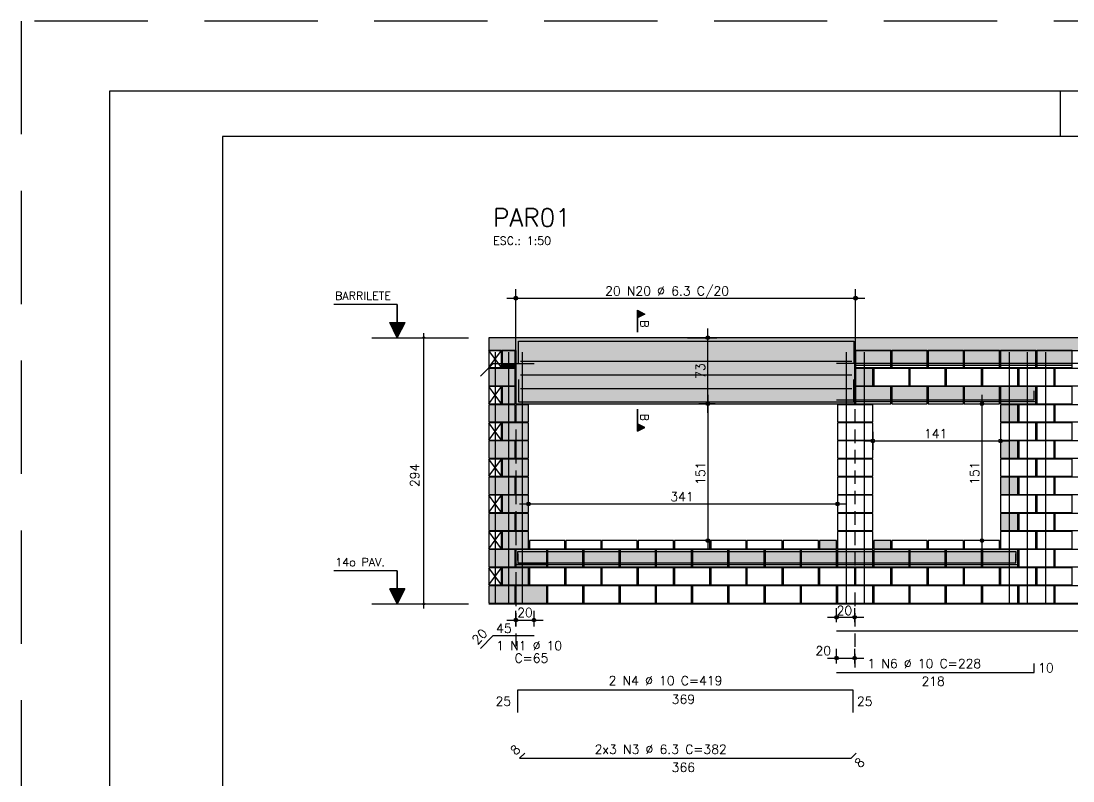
# Model space of a CAD drawing. Extents: x -1 to 122, y -1 to 61.
# Drawn here: x -1.06 to 22.16, y 44.27 to 61.05 of the extents above; entities that cross this region are included whole.
import ezdxf

# ---------------------------------------------------------------- set-up
doc = ezdxf.new("R2010")
doc.units = 0
doc.header["$MEASUREMENT"] = 0
doc.linetypes.add('ESTILO_TQS_0001', pattern=[0.45, 0.3, -0.15])
doc.linetypes.add('HIDDEN', pattern=[0.375, 0.25, -0.125])
doc.layers.get('0').update_dxf_attribs({"linetype": 'CONTINUOUS'})
doc.layers.get('Defpoints').update_dxf_attribs({"linetype": 'CONTINUOUS'})
for name, color, linetype in [('33', 7, 'CONTINUOUS'), ('ARQ_FOLHA', 7, 'CONTINUOUS'), ('PENA_01', 1, 'CONTINUOUS'), ('PENA_02', 2, 'CONTINUOUS'), ('PENA_03', 3, 'CONTINUOUS'), ('PENA_04', 4, 'CONTINUOUS'), ('PENA_05', 5, 'CONTINUOUS'), ('PENA_06', 6, 'CONTINUOUS'), ('PENA_09', 254, 'CONTINUOUS'), ('PENA_11', 252, 'CONTINUOUS'), ('PENA_21', 100, 'CONTINUOUS'), ('PENA_23', 50, 'CONTINUOUS'), ('PENA_27', 21, 'CONTINUOUS'), ('PENA_28', 135, 'CONTINUOUS')]:
    doc.layers.add(name, color=color, linetype=linetype)
doc.styles.get("Standard").update_dxf_attribs({"font": 'ROMANS.SHX'})

# ---------------------------------------------------------------- blocks, each defined once
blk = doc.blocks.new('FOLHA A1+1 - 1102 X 594')
at = {"layer": 'ARQ_FOLHA', "color": 1}
blk.add_line((-979, 584), (-979, 594), dxfattribs=at)
for points in [[(-1189, 0), (0, 0), (0, 594), (-1189, 594)], [(-1164, 10), (-10, 10), (-10, 584), (-1164, 584)]]:
    blk.add_lwpolyline(points, close=True, dxfattribs=at)
at = {"layer": 'Defpoints', "color": 8, "linetype": 'HIDDEN', "ltscale": 100}
blk.add_lwpolyline([(-1208.5, 609.5), (-1208.5, -15.5), (19.5, -15.5), (19.5, 609.5)], close=True, dxfattribs=at)

msp = doc.modelspace()

# ---------------------------------------------------------------- linework, layer by layer
at = {"layer": '33', "linetype": 'Continuous'}
msp.add_lwpolyline([(9.562, 53.449), (9.562, 53.399), (9.842, 53.399), (9.842, 53.449), (9.562, 53.449)], dxfattribs=at)
for points in [[(9.562, 53.449), (9.562, 53.399), (9.842, 53.399)], [(9.562, 53.449), (9.842, 53.399), (9.842, 53.449)], [(9.562, 53.449), (9.842, 53.449), (9.562, 53.449)]]:
    msp.add_solid(points, dxfattribs=at)
at = {"layer": 'PENA_01', "linetype": 'Continuous'}
for p, q in [((9.862, 53.579), (9.862, 55.132)), ((17.362, 53.579), (17.362, 55.132)), ((9.662, 54.932), (17.562, 54.932)), ((14.097, 52.399), (14.097, 54.259)), ((6.684, 54.059), (8.815, 54.059)), ((13.652, 54.059), (14.297, 54.059)), ((17.362, 53.449), (18.142, 53.449)), ((18.162, 53.449), (18.942, 53.449)), ((18.962, 53.449), (19.742, 53.449)), ((19.762, 53.449), (20.542, 53.449)), ((20.562, 53.449), (21.342, 53.449)), ((21.362, 53.449), (22.142, 53.449)), ((14.097, 52.799), (14.097, 49.379)), ((20.152, 52.799), (20.152, 49.379)), ((13.623, 52.599), (14.297, 52.599)), ((14.258, 52.599), (13.897, 52.599)), ((17.362, 52.649), (18.142, 52.649)), ((18.162, 52.649), (18.942, 52.649)), ((18.962, 52.649), (19.742, 52.649)), ((19.762, 52.649), (20.542, 52.649)), ((20.562, 52.649), (21.342, 52.649)), ((17.742, 51.979), (17.742, 51.579)), ((20.562, 51.979), (20.562, 51.579)), ((17.542, 51.779), (20.762, 51.779)), ((9.942, 50.389), (17.162, 50.389)), ((14.352, 49.579), (13.897, 49.579)), ((20.152, 49.579), (19.952, 49.579)), ((9.862, 49.049), (10.542, 49.049)), ((10.562, 49.049), (11.342, 49.049)), ((11.362, 49.049), (12.142, 49.049)), ((12.162, 49.049), (12.942, 49.049)), ((12.962, 49.049), (13.742, 49.049)), ((13.762, 49.049), (14.542, 49.049)), ((14.562, 49.049), (15.342, 49.049)), ((15.362, 49.049), (16.142, 49.049)), ((16.162, 49.049), (16.942, 49.049)), ((16.962, 49.049), (17.742, 49.049)), ((17.762, 49.049), (18.542, 49.049)), ((18.562, 49.049), (19.342, 49.049)), ((19.362, 49.049), (20.142, 49.049)), ((20.162, 49.049), (20.942, 49.049)), ((6.684, 48.179), (8.815, 48.179)), ((16.942, 47.78), (16.942, 48.084)), ((17.342, 47.78), (17.342, 48.084)), ((9.862, 47.681), (9.862, 48.024)), ((10.262, 47.681), (10.262, 48.024)), ((16.742, 47.884), (17.542, 47.884)), ((9.662, 47.824), (10.462, 47.824)), ((16.942, 46.863), (16.942, 47.185)), ((17.342, 46.863), (17.342, 47.185)), ((16.742, 46.985), (17.542, 46.985))]:
    msp.add_line(p, q, dxfattribs=at)
at = {"layer": 'PENA_01', "linetype": 'ESTILO_TQS_0001'}
for p, q in [((9.842, 53.449), (9.562, 53.449)), ((9.862, 53.379), (9.862, 47.244)), ((17.342, 53.379), (17.342, 46.663))]:
    msp.add_line(p, q, dxfattribs=at)
at = {"layer": 'PENA_02', "linetype": 'Continuous'}
for p, q in [((9.542, 53.779), (9.262, 53.779)), ((9.262, 53.779), (9.262, 53.399)), ((9.542, 53.399), (9.542, 53.779)), ((9.262, 53.399), (9.542, 53.399)), ((9.542, 52.979), (9.262, 52.979)), ((9.262, 52.979), (9.262, 52.599)), ((9.542, 52.599), (9.542, 52.979)), ((9.262, 52.599), (9.542, 52.599)), ((9.542, 52.179), (9.262, 52.179)), ((9.262, 52.179), (9.262, 51.799)), ((9.542, 51.799), (9.542, 52.179)), ((9.262, 51.799), (9.542, 51.799)), ((9.542, 51.379), (9.262, 51.379)), ((9.262, 51.379), (9.262, 50.999)), ((9.542, 50.999), (9.542, 51.379)), ((9.262, 50.999), (9.542, 50.999)), ((9.542, 50.579), (9.262, 50.579)), ((9.262, 50.579), (9.262, 50.199)), ((9.542, 50.199), (9.542, 50.579)), ((9.262, 50.199), (9.542, 50.199)), ((9.542, 49.779), (9.262, 49.779)), ((9.262, 49.779), (9.262, 49.399)), ((9.542, 49.399), (9.542, 49.779)), ((9.262, 49.399), (9.542, 49.399)), ((9.542, 48.979), (9.262, 48.979)), ((9.262, 48.979), (9.262, 48.599)), ((9.542, 48.599), (9.542, 48.979)), ((9.262, 48.599), (9.542, 48.599)), ((9.262, 48.179), (49.742, 48.179))]:
    msp.add_line(p, q, dxfattribs=at)
for points in [[(9.262, 54.059), (9.262, 53.779), (9.862, 53.779), (9.862, 52.599), (17.342, 52.599), (17.342, 53.779), (49.742, 53.779), (49.742, 54.059), (9.262, 54.059)], [(9.842, 53.399), (9.562, 53.399), (9.562, 53.779), (9.842, 53.779), (9.842, 53.399)], [(17.362, 53.399), (18.142, 53.399), (18.142, 53.779), (17.362, 53.779), (17.362, 53.399)], [(18.162, 53.399), (18.942, 53.399), (18.942, 53.779), (18.162, 53.779), (18.162, 53.399)], [(18.962, 53.399), (19.742, 53.399), (19.742, 53.779), (18.962, 53.779), (18.962, 53.399)], [(19.762, 53.399), (20.542, 53.399), (20.542, 53.779), (19.762, 53.779), (19.762, 53.399)], [(20.562, 53.399), (21.342, 53.399), (21.342, 53.779), (20.562, 53.779), (20.562, 53.399)], [(21.362, 53.399), (22.142, 53.399), (22.142, 53.779), (21.362, 53.779), (21.362, 53.399)], [(9.262, 52.999), (9.842, 52.999), (9.842, 53.379), (9.262, 53.379), (9.262, 52.999)], [(17.362, 52.999), (17.742, 52.999), (17.742, 53.379), (17.362, 53.379), (17.362, 52.999)], [(17.762, 52.999), (18.542, 52.999), (18.542, 53.379), (17.762, 53.379), (17.762, 52.999)], [(18.562, 52.999), (19.342, 52.999), (19.342, 53.379), (18.562, 53.379), (18.562, 52.999)], [(19.362, 52.999), (20.142, 52.999), (20.142, 53.379), (19.362, 53.379), (19.362, 52.999)], [(20.162, 52.999), (20.942, 52.999), (20.942, 53.379), (20.162, 53.379), (20.162, 52.999)], [(20.962, 52.999), (21.742, 52.999), (21.742, 53.379), (20.962, 53.379), (20.962, 52.999)], [(21.762, 52.999), (22.542, 52.999), (22.542, 53.379), (21.762, 53.379), (21.762, 52.999)], [(9.562, 52.599), (9.842, 52.599), (9.842, 52.979), (9.562, 52.979), (9.562, 52.599)], [(17.362, 52.599), (18.142, 52.599), (18.142, 52.979), (17.362, 52.979), (17.362, 52.599)], [(18.162, 52.599), (18.942, 52.599), (18.942, 52.979), (18.162, 52.979), (18.162, 52.599)], [(18.962, 52.599), (19.742, 52.599), (19.742, 52.979), (18.962, 52.979), (18.962, 52.599)], [(19.762, 52.599), (20.542, 52.599), (20.542, 52.979), (19.762, 52.979), (19.762, 52.599)], [(20.562, 52.599), (21.342, 52.599), (21.342, 52.979), (20.562, 52.979), (20.562, 52.599)], [(21.362, 52.599), (22.142, 52.599), (22.142, 52.979), (21.362, 52.979), (21.362, 52.599)], [(9.262, 52.199), (9.842, 52.199), (9.842, 52.579), (9.262, 52.579), (9.262, 52.199)], [(9.862, 52.199), (10.142, 52.199), (10.142, 52.579), (9.862, 52.579), (9.862, 52.199)], [(16.962, 52.199), (17.742, 52.199), (17.742, 52.579), (16.962, 52.579), (16.962, 52.199)], [(20.562, 52.199), (20.942, 52.199), (20.942, 52.579), (20.562, 52.579), (20.562, 52.199)], [(20.962, 52.199), (21.742, 52.199), (21.742, 52.579), (20.962, 52.579), (20.962, 52.199)], [(21.762, 52.199), (22.542, 52.199), (22.542, 52.579), (21.762, 52.579), (21.762, 52.199)], [(9.562, 51.799), (10.142, 51.799), (10.142, 52.179), (9.562, 52.179), (9.562, 51.799)], [(16.962, 51.799), (17.742, 51.799), (17.742, 52.179), (16.962, 52.179), (16.962, 51.799)], [(20.562, 51.799), (21.342, 51.799), (21.342, 52.179), (20.562, 52.179), (20.562, 51.799)], [(21.362, 51.799), (22.142, 51.799), (22.142, 52.179), (21.362, 52.179), (21.362, 51.799)], [(9.262, 51.399), (9.842, 51.399), (9.842, 51.779), (9.262, 51.779), (9.262, 51.399)], [(9.862, 51.399), (10.142, 51.399), (10.142, 51.779), (9.862, 51.779), (9.862, 51.399)], [(16.962, 51.399), (17.742, 51.399), (17.742, 51.779), (16.962, 51.779), (16.962, 51.399)], [(20.562, 51.399), (20.942, 51.399), (20.942, 51.779), (20.562, 51.779), (20.562, 51.399)], [(20.962, 51.399), (21.742, 51.399), (21.742, 51.779), (20.962, 51.779), (20.962, 51.399)], [(21.762, 51.399), (22.542, 51.399), (22.542, 51.779), (21.762, 51.779), (21.762, 51.399)], [(9.562, 50.999), (10.142, 50.999), (10.142, 51.379), (9.562, 51.379), (9.562, 50.999)], [(16.962, 50.999), (17.742, 50.999), (17.742, 51.379), (16.962, 51.379), (16.962, 50.999)], [(20.562, 50.999), (21.342, 50.999), (21.342, 51.379), (20.562, 51.379), (20.562, 50.999)], [(21.362, 50.999), (22.142, 50.999), (22.142, 51.379), (21.362, 51.379), (21.362, 50.999)], [(9.262, 50.599), (9.842, 50.599), (9.842, 50.979), (9.262, 50.979), (9.262, 50.599)], [(9.862, 50.599), (10.142, 50.599), (10.142, 50.979), (9.862, 50.979), (9.862, 50.599)], [(16.962, 50.599), (17.742, 50.599), (17.742, 50.979), (16.962, 50.979), (16.962, 50.599)], [(20.562, 50.599), (20.942, 50.599), (20.942, 50.979), (20.562, 50.979), (20.562, 50.599)], [(20.962, 50.599), (21.742, 50.599), (21.742, 50.979), (20.962, 50.979), (20.962, 50.599)], [(21.762, 50.599), (22.542, 50.599), (22.542, 50.979), (21.762, 50.979), (21.762, 50.599)], [(9.562, 50.199), (10.142, 50.199), (10.142, 50.579), (9.562, 50.579), (9.562, 50.199)], [(16.962, 50.199), (17.742, 50.199), (17.742, 50.579), (16.962, 50.579), (16.962, 50.199)], [(20.562, 50.199), (21.342, 50.199), (21.342, 50.579), (20.562, 50.579), (20.562, 50.199)], [(21.362, 50.199), (22.142, 50.199), (22.142, 50.579), (21.362, 50.579), (21.362, 50.199)], [(9.262, 49.799), (9.842, 49.799), (9.842, 50.179), (9.262, 50.179), (9.262, 49.799)], [(9.862, 49.799), (10.142, 49.799), (10.142, 50.179), (9.862, 50.179), (9.862, 49.799)], [(16.962, 49.799), (17.742, 49.799), (17.742, 50.179), (16.962, 50.179), (16.962, 49.799)], [(20.562, 49.799), (20.942, 49.799), (20.942, 50.179), (20.562, 50.179), (20.562, 49.799)], [(20.962, 49.799), (21.742, 49.799), (21.742, 50.179), (20.962, 50.179), (20.962, 49.799)], [(21.762, 49.799), (22.542, 49.799), (22.542, 50.179), (21.762, 50.179), (21.762, 49.799)], [(9.562, 49.399), (10.142, 49.399), (10.142, 49.779), (9.562, 49.779), (9.562, 49.399)], [(16.962, 49.399), (17.742, 49.399), (17.742, 49.779), (16.962, 49.779), (16.962, 49.399)], [(20.562, 49.399), (21.342, 49.399), (21.342, 49.779), (20.562, 49.779), (20.562, 49.399)], [(21.362, 49.399), (22.142, 49.399), (22.142, 49.779), (21.362, 49.779), (21.362, 49.399)], [(10.162, 49.399), (10.942, 49.399), (10.942, 49.579), (10.162, 49.579), (10.162, 49.399)], [(10.962, 49.399), (11.742, 49.399), (11.742, 49.579), (10.962, 49.579), (10.962, 49.399)], [(11.762, 49.399), (12.542, 49.399), (12.542, 49.579), (11.762, 49.579), (11.762, 49.399)], [(12.562, 49.399), (13.342, 49.399), (13.342, 49.579), (12.562, 49.579), (12.562, 49.399)], [(13.362, 49.399), (14.142, 49.399), (14.142, 49.579), (13.362, 49.579), (13.362, 49.399)], [(14.162, 49.399), (14.942, 49.399), (14.942, 49.579), (14.162, 49.579), (14.162, 49.399)], [(14.962, 49.399), (15.742, 49.399), (15.742, 49.579), (14.962, 49.579), (14.962, 49.399)], [(15.762, 49.399), (16.542, 49.399), (16.542, 49.579), (15.762, 49.579), (15.762, 49.399)], [(16.562, 49.399), (16.942, 49.399), (16.942, 49.579), (16.562, 49.579), (16.562, 49.399)], [(17.762, 49.399), (18.142, 49.399), (18.142, 49.579), (17.762, 49.579), (17.762, 49.399)], [(18.162, 49.399), (18.942, 49.399), (18.942, 49.579), (18.162, 49.579), (18.162, 49.399)], [(18.962, 49.399), (19.742, 49.399), (19.742, 49.579), (18.962, 49.579), (18.962, 49.399)], [(19.762, 49.399), (20.542, 49.399), (20.542, 49.579), (19.762, 49.579), (19.762, 49.399)], [(9.262, 48.999), (9.842, 48.999), (9.842, 49.379), (9.262, 49.379), (9.262, 48.999)], [(9.862, 48.999), (10.542, 48.999), (10.542, 49.379), (9.862, 49.379), (9.862, 48.999)], [(10.562, 48.999), (11.342, 48.999), (11.342, 49.379), (10.562, 49.379), (10.562, 48.999)], [(11.362, 48.999), (12.142, 48.999), (12.142, 49.379), (11.362, 49.379), (11.362, 48.999)], [(12.162, 48.999), (12.942, 48.999), (12.942, 49.379), (12.162, 49.379), (12.162, 48.999)], [(12.962, 48.999), (13.742, 48.999), (13.742, 49.379), (12.962, 49.379), (12.962, 48.999)], [(13.762, 48.999), (14.542, 48.999), (14.542, 49.379), (13.762, 49.379), (13.762, 48.999)], [(14.562, 48.999), (15.342, 48.999), (15.342, 49.379), (14.562, 49.379), (14.562, 48.999)], [(15.362, 48.999), (16.142, 48.999), (16.142, 49.379), (15.362, 49.379), (15.362, 48.999)], [(16.162, 48.999), (16.942, 48.999), (16.942, 49.379), (16.162, 49.379), (16.162, 48.999)], [(16.962, 48.999), (17.742, 48.999), (17.742, 49.379), (16.962, 49.379), (16.962, 48.999)], [(17.762, 48.999), (18.542, 48.999), (18.542, 49.379), (17.762, 49.379), (17.762, 48.999)], [(18.562, 48.999), (19.342, 48.999), (19.342, 49.379), (18.562, 49.379), (18.562, 48.999)], [(19.362, 48.999), (20.142, 48.999), (20.142, 49.379), (19.362, 49.379), (19.362, 48.999)], [(20.162, 48.999), (20.942, 48.999), (20.942, 49.379), (20.162, 49.379), (20.162, 48.999)], [(20.962, 48.999), (21.742, 48.999), (21.742, 49.379), (20.962, 49.379), (20.962, 48.999)], [(21.762, 48.999), (22.542, 48.999), (22.542, 49.379), (21.762, 49.379), (21.762, 48.999)], [(9.562, 48.599), (10.142, 48.599), (10.142, 48.979), (9.562, 48.979), (9.562, 48.599)], [(10.162, 48.599), (10.942, 48.599), (10.942, 48.979), (10.162, 48.979), (10.162, 48.599)], [(10.962, 48.599), (11.742, 48.599), (11.742, 48.979), (10.962, 48.979), (10.962, 48.599)], [(11.762, 48.599), (12.542, 48.599), (12.542, 48.979), (11.762, 48.979), (11.762, 48.599)], [(12.562, 48.599), (13.342, 48.599), (13.342, 48.979), (12.562, 48.979), (12.562, 48.599)], [(13.362, 48.599), (14.142, 48.599), (14.142, 48.979), (13.362, 48.979), (13.362, 48.599)], [(14.162, 48.599), (14.942, 48.599), (14.942, 48.979), (14.162, 48.979), (14.162, 48.599)], [(14.962, 48.599), (15.742, 48.599), (15.742, 48.979), (14.962, 48.979), (14.962, 48.599)], [(15.762, 48.599), (16.542, 48.599), (16.542, 48.979), (15.762, 48.979), (15.762, 48.599)], [(16.562, 48.599), (17.342, 48.599), (17.342, 48.979), (16.562, 48.979), (16.562, 48.599)], [(17.362, 48.599), (18.142, 48.599), (18.142, 48.979), (17.362, 48.979), (17.362, 48.599)], [(18.162, 48.599), (18.942, 48.599), (18.942, 48.979), (18.162, 48.979), (18.162, 48.599)], [(18.962, 48.599), (19.742, 48.599), (19.742, 48.979), (18.962, 48.979), (18.962, 48.599)], [(19.762, 48.599), (20.542, 48.599), (20.542, 48.979), (19.762, 48.979), (19.762, 48.599)], [(20.562, 48.599), (21.342, 48.599), (21.342, 48.979), (20.562, 48.979), (20.562, 48.599)], [(21.362, 48.599), (22.142, 48.599), (22.142, 48.979), (21.362, 48.979), (21.362, 48.599)], [(9.262, 48.199), (9.842, 48.199), (9.842, 48.579), (9.262, 48.579), (9.262, 48.199)], [(9.862, 48.199), (10.542, 48.199), (10.542, 48.579), (9.862, 48.579), (9.862, 48.199)], [(10.562, 48.199), (11.342, 48.199), (11.342, 48.579), (10.562, 48.579), (10.562, 48.199)], [(11.362, 48.199), (12.142, 48.199), (12.142, 48.579), (11.362, 48.579), (11.362, 48.199)], [(12.162, 48.199), (12.942, 48.199), (12.942, 48.579), (12.162, 48.579), (12.162, 48.199)], [(12.962, 48.199), (13.742, 48.199), (13.742, 48.579), (12.962, 48.579), (12.962, 48.199)], [(13.762, 48.199), (14.542, 48.199), (14.542, 48.579), (13.762, 48.579), (13.762, 48.199)], [(14.562, 48.199), (15.342, 48.199), (15.342, 48.579), (14.562, 48.579), (14.562, 48.199)], [(15.362, 48.199), (16.142, 48.199), (16.142, 48.579), (15.362, 48.579), (15.362, 48.199)], [(16.162, 48.199), (16.942, 48.199), (16.942, 48.579), (16.162, 48.579), (16.162, 48.199)], [(16.962, 48.199), (17.742, 48.199), (17.742, 48.579), (16.962, 48.579), (16.962, 48.199)], [(17.762, 48.199), (18.542, 48.199), (18.542, 48.579), (17.762, 48.579), (17.762, 48.199)], [(18.562, 48.199), (19.342, 48.199), (19.342, 48.579), (18.562, 48.579), (18.562, 48.199)], [(19.362, 48.199), (20.142, 48.199), (20.142, 48.579), (19.362, 48.579), (19.362, 48.199)], [(20.162, 48.199), (20.942, 48.199), (20.942, 48.579), (20.162, 48.579), (20.162, 48.199)], [(20.962, 48.199), (21.742, 48.199), (21.742, 48.579), (20.962, 48.579), (20.962, 48.199)], [(21.762, 48.199), (22.542, 48.199), (22.542, 48.579), (21.762, 48.579), (21.762, 48.199)]]:
    msp.add_lwpolyline(points, dxfattribs=at)
for centre, radius in [((9.862, 54.932), 0.0416), ((9.862, 54.932), 0.0208), ((17.362, 54.932), 0.0416), ((17.362, 54.932), 0.0208), ((7.83, 54.059), 0.02), ((7.83, 54.059), 0.01), ((14.097, 54.059), 0.04), ((14.097, 54.059), 0.02), ((14.097, 52.599), 0.04), ((14.097, 52.599), 0.04), ((14.097, 52.599), 0.02), ((14.097, 52.599), 0.02), ((20.152, 52.599), 0.04), ((20.152, 52.599), 0.02), ((17.742, 51.779), 0.04), ((17.742, 51.779), 0.02), ((20.562, 51.779), 0.04), ((20.562, 51.779), 0.02), ((10.142, 50.389), 0.04), ((10.142, 50.389), 0.02), ((16.962, 50.389), 0.04), ((16.962, 50.389), 0.02), ((14.097, 49.579), 0.04), ((14.097, 49.579), 0.02), ((20.152, 49.579), 0.04), ((20.152, 49.579), 0.02), ((7.83, 48.179), 0.02), ((7.83, 48.179), 0.01), ((9.862, 47.824), 0.04), ((9.862, 47.824), 0.02), ((10.262, 47.824), 0.04), ((10.262, 47.824), 0.02), ((16.942, 47.884), 0.04), ((16.942, 47.884), 0.02), ((17.342, 47.884), 0.04), ((17.342, 47.884), 0.02), ((16.942, 46.985), 0.04), ((16.942, 46.985), 0.02), ((17.342, 46.985), 0.04), ((17.342, 46.985), 0.02)]:
    msp.add_circle(centre, radius, dxfattribs=at)
at = {"layer": 'PENA_03', "linetype": 'Continuous'}
for p, q in [((7.243, 54.791), (5.843, 54.791)), ((7.243, 54.391), (7.243, 54.791)), ((7.245, 54.391), (7.245, 54.793)), ((12.545, 54.179), (12.545, 54.665)), ((12.545, 54.665), (12.711, 54.582)), ((12.546, 54.664), (12.546, 54.501)), ((12.546, 54.664), (12.71, 54.582)), ((12.71, 54.582), (12.546, 54.501)), ((12.711, 54.582), (12.546, 54.5)), ((12.558, 54.659), (12.558, 54.506)), ((12.571, 54.653), (12.571, 54.512)), ((12.584, 54.646), (12.584, 54.519)), ((12.596, 54.64), (12.596, 54.525)), ((12.609, 54.633), (12.609, 54.531)), ((12.622, 54.627), (12.622, 54.538)), ((12.635, 54.621), (12.635, 54.544)), ((12.647, 54.614), (12.647, 54.55)), ((12.66, 54.608), (12.66, 54.557)), ((12.673, 54.602), (12.673, 54.563)), ((12.686, 54.595), (12.686, 54.57)), ((12.699, 54.589), (12.699, 54.576)), ((7.244, 54.059), (7.078, 54.391)), ((7.078, 54.391), (7.243, 54.391)), ((7.244, 54.062), (7.08, 54.39)), ((7.407, 54.39), (7.08, 54.39)), ((7.397, 54.366), (7.091, 54.366)), ((7.41, 54.391), (7.244, 54.059)), ((7.407, 54.39), (7.244, 54.062)), ((7.245, 54.391), (7.41, 54.391)), ((12.546, 54.5), (12.546, 54.179)), ((7.384, 54.34), (7.103, 54.34)), ((7.371, 54.315), (7.116, 54.315)), ((7.359, 54.289), (7.129, 54.289)), ((7.346, 54.264), (7.142, 54.264)), ((7.333, 54.238), (7.154, 54.238)), ((7.32, 54.213), (7.167, 54.213)), ((7.308, 54.187), (7.18, 54.187)), ((7.295, 54.161), (7.193, 54.161)), ((7.282, 54.136), (7.206, 54.136)), ((7.83, 48.079), (7.83, 54.159)), ((7.269, 54.11), (7.218, 54.11)), ((7.257, 54.085), (7.231, 54.085)), ((13.452, 54.059), (13.452, 54.059)), ((9.262, 53.399), (9.542, 53.779)), ((9.542, 53.399), (9.262, 53.779)), ((9.862, 53.379), (9.862, 53.379)), ((17.362, 53.379), (17.362, 53.379)), ((9.262, 52.599), (9.542, 52.979)), ((9.542, 52.599), (9.262, 52.979)), ((13.423, 52.599), (13.423, 52.599)), ((14.458, 52.599), (14.458, 52.599)), ((20.152, 52.599), (20.152, 52.599)), ((12.545, 52.478), (12.545, 51.991)), ((12.546, 52.157), (12.546, 52.478)), ((9.262, 51.799), (9.542, 52.179)), ((9.542, 51.799), (9.262, 52.179)), ((12.545, 51.991), (12.711, 52.074)), ((12.711, 52.074), (12.546, 52.157)), ((12.546, 51.993), (12.546, 52.156)), ((12.71, 52.074), (12.546, 52.156)), ((12.546, 51.993), (12.71, 52.074)), ((12.558, 51.998), (12.558, 52.151)), ((12.571, 52.004), (12.571, 52.145)), ((12.584, 52.011), (12.584, 52.138)), ((12.596, 52.017), (12.596, 52.132)), ((12.609, 52.023), (12.609, 52.125)), ((12.622, 52.03), (12.622, 52.119)), ((12.635, 52.036), (12.635, 52.113)), ((12.647, 52.042), (12.647, 52.106)), ((12.66, 52.049), (12.66, 52.1)), ((12.673, 52.055), (12.673, 52.094)), ((12.686, 52.062), (12.686, 52.087)), ((12.699, 52.068), (12.699, 52.081)), ((17.742, 52.179), (17.742, 52.179)), ((20.562, 52.179), (20.562, 52.179)), ((9.262, 50.999), (9.542, 51.379)), ((9.542, 50.999), (9.262, 51.379)), ((9.262, 50.199), (9.542, 50.579)), ((9.542, 50.199), (9.262, 50.579)), ((10.142, 50.389), (10.142, 50.389)), ((16.962, 50.389), (16.962, 50.389)), ((9.262, 49.399), (9.542, 49.779)), ((9.542, 49.399), (9.262, 49.779)), ((14.552, 49.579), (14.552, 49.579)), ((20.352, 49.579), (20.352, 49.579)), ((7.243, 48.911), (5.843, 48.911)), ((7.243, 48.511), (7.243, 48.911)), ((7.245, 48.511), (7.245, 48.913)), ((9.262, 48.599), (9.542, 48.979)), ((9.542, 48.599), (9.262, 48.979)), ((7.244, 48.179), (7.078, 48.511)), ((7.078, 48.511), (7.243, 48.511)), ((7.244, 48.182), (7.08, 48.51)), ((7.407, 48.51), (7.08, 48.51)), ((7.397, 48.486), (7.091, 48.486)), ((7.384, 48.46), (7.103, 48.46)), ((7.371, 48.435), (7.116, 48.435)), ((7.359, 48.409), (7.129, 48.409)), ((7.346, 48.384), (7.142, 48.384)), ((7.333, 48.358), (7.154, 48.358)), ((7.32, 48.333), (7.167, 48.333)), ((7.308, 48.307), (7.18, 48.307)), ((7.41, 48.511), (7.244, 48.179)), ((7.407, 48.51), (7.244, 48.182)), ((7.245, 48.511), (7.41, 48.511)), ((7.295, 48.281), (7.193, 48.281)), ((7.282, 48.256), (7.206, 48.256)), ((7.269, 48.23), (7.218, 48.23)), ((7.257, 48.205), (7.231, 48.205)), ((9.862, 47.481), (9.862, 47.481)), ((10.262, 47.481), (10.262, 47.481)), ((16.942, 47.58), (16.942, 47.58)), ((17.342, 47.58), (17.342, 47.58)), ((16.942, 46.663), (16.942, 46.663)), ((17.342, 46.663), (17.342, 46.663))]:
    msp.add_line(p, q, dxfattribs=at)
at = {"layer": 'PENA_04', "linetype": 'Continuous'}
for p, q in [((9.922, 53.479), (9.922, 53.979)), ((9.922, 53.979), (17.322, 53.979)), ((17.322, 53.979), (17.322, 53.479)), ((9.962, 53.539), (17.282, 53.539)), ((9.962, 53.239), (17.282, 53.239)), ((9.922, 53.139), (9.922, 52.639)), ((17.322, 52.639), (17.322, 53.139)), ((9.962, 52.939), (17.282, 52.939)), ((9.922, 52.639), (17.322, 52.639))]:
    msp.add_line(p, q, dxfattribs=at)
at = {"layer": 'PENA_05', "linetype": 'Continuous'}
for p, q in [((9.08, 53.207), (9.362, 53.489)), ((9.362, 53.489), (10.262, 53.489)), ((33.739, 53.489), (16.942, 53.489)), ((21.302, 52.689), (21.302, 52.889)), ((16.942, 52.689), (21.302, 52.689)), ((9.902, 49.139), (9.902, 49.339)), ((9.902, 49.339), (20.902, 49.339)), ((9.902, 49.289), (9.902, 49.089)), ((20.902, 49.339), (20.902, 49.139)), ((20.902, 49.089), (20.902, 49.289)), ((9.902, 49.089), (20.902, 49.089)), ((9.08, 47.198), (9.362, 47.481)), ((9.362, 47.481), (10.262, 47.481)), ((33.739, 47.58), (16.942, 47.58)), ((21.302, 46.663), (21.302, 46.863)), ((16.942, 46.663), (21.302, 46.663)), ((9.902, 45.785), (9.902, 46.285)), ((9.902, 46.285), (17.302, 46.285)), ((17.302, 46.285), (17.302, 45.785)), ((10.056, 44.883), (9.942, 44.77)), ((17.262, 44.77), (17.376, 44.883)), ((9.942, 44.77), (17.262, 44.77))]:
    msp.add_line(p, q, dxfattribs=at)
for points in [[(9.402, 53.739), (9.402, 48.179)], [(9.702, 53.739), (9.702, 48.179)], [(10.002, 53.739), (10.002, 48.179)], [(17.152, 53.739), (17.152, 48.179)], [(17.552, 53.739), (17.552, 48.179)], [(20.752, 53.739), (20.752, 48.179)], [(21.152, 53.739), (21.152, 48.179)], [(21.552, 53.739), (21.552, 48.179)]]:
    msp.add_lwpolyline(points, dxfattribs=at)
at = {"layer": 'PENA_09', "linetype": 'Continuous'}
for points in [[(9.842, 53.449), (9.842, 53.779), (9.562, 53.779), (9.562, 53.449), (9.842, 53.449)], [(9.562, 53.779), (9.842, 53.779), (9.842, 53.449), (9.562, 53.449), (9.562, 53.779)], [(17.362, 53.449), (18.142, 53.449), (18.142, 53.779), (17.362, 53.779), (17.362, 53.449)], [(18.162, 53.449), (18.942, 53.449), (18.942, 53.779), (18.162, 53.779), (18.162, 53.449)], [(18.962, 53.449), (19.742, 53.449), (19.742, 53.779), (18.962, 53.779), (18.962, 53.449)], [(19.762, 53.449), (20.542, 53.449), (20.542, 53.779), (19.762, 53.779), (19.762, 53.449)], [(20.562, 53.449), (21.342, 53.449), (21.342, 53.779), (20.562, 53.779), (20.562, 53.449)], [(21.362, 53.449), (22.142, 53.449), (22.142, 53.779), (21.362, 53.779), (21.362, 53.449)], [(17.362, 52.649), (18.142, 52.649), (18.142, 52.979), (17.362, 52.979), (17.362, 52.649)], [(18.162, 52.649), (18.942, 52.649), (18.942, 52.979), (18.162, 52.979), (18.162, 52.649)], [(18.962, 52.649), (19.742, 52.649), (19.742, 52.979), (18.962, 52.979), (18.962, 52.649)], [(19.762, 52.649), (20.542, 52.649), (20.542, 52.979), (19.762, 52.979), (19.762, 52.649)], [(20.562, 52.649), (21.342, 52.649), (21.342, 52.979), (20.562, 52.979), (20.562, 52.649)], [(9.862, 49.049), (10.542, 49.049), (10.542, 49.379), (9.862, 49.379), (9.862, 49.049)], [(10.562, 49.049), (11.342, 49.049), (11.342, 49.379), (10.562, 49.379), (10.562, 49.049)], [(11.362, 49.049), (12.142, 49.049), (12.142, 49.379), (11.362, 49.379), (11.362, 49.049)], [(12.162, 49.049), (12.942, 49.049), (12.942, 49.379), (12.162, 49.379), (12.162, 49.049)], [(12.962, 49.049), (13.742, 49.049), (13.742, 49.379), (12.962, 49.379), (12.962, 49.049)], [(13.762, 49.049), (14.542, 49.049), (14.542, 49.379), (13.762, 49.379), (13.762, 49.049)], [(14.562, 49.049), (15.342, 49.049), (15.342, 49.379), (14.562, 49.379), (14.562, 49.049)], [(15.362, 49.049), (16.142, 49.049), (16.142, 49.379), (15.362, 49.379), (15.362, 49.049)], [(16.162, 49.049), (16.942, 49.049), (16.942, 49.379), (16.162, 49.379), (16.162, 49.049)], [(16.962, 49.049), (17.742, 49.049), (17.742, 49.379), (16.962, 49.379), (16.962, 49.049)], [(17.762, 49.049), (18.542, 49.049), (18.542, 49.379), (17.762, 49.379), (17.762, 49.049)], [(18.562, 49.049), (19.342, 49.049), (19.342, 49.379), (18.562, 49.379), (18.562, 49.049)], [(19.362, 49.049), (20.142, 49.049), (20.142, 49.379), (19.362, 49.379), (19.362, 49.049)], [(20.162, 49.049), (20.942, 49.049), (20.942, 49.379), (20.162, 49.379), (20.162, 49.049)]]:
    msp.add_lwpolyline(points, dxfattribs=at)
for points in [[(9.842, 53.449), (9.842, 53.779), (9.562, 53.779)], [(9.842, 53.449), (9.562, 53.779), (9.562, 53.449)], [(9.562, 53.779), (9.842, 53.779), (9.842, 53.449)], [(9.562, 53.779), (9.842, 53.449), (9.562, 53.449)], [(9.562, 53.779), (9.562, 53.449), (9.562, 53.779)], [(17.362, 53.449), (18.142, 53.449), (18.142, 53.779)], [(17.362, 53.449), (18.142, 53.779), (17.362, 53.779)], [(17.362, 53.449), (17.362, 53.779), (17.362, 53.449)], [(18.162, 53.449), (18.942, 53.449), (18.942, 53.779)], [(18.162, 53.449), (18.942, 53.779), (18.162, 53.779)], [(18.162, 53.449), (18.162, 53.779), (18.162, 53.449)], [(18.962, 53.449), (19.742, 53.449), (19.742, 53.779)], [(18.962, 53.449), (19.742, 53.779), (18.962, 53.779)], [(18.962, 53.449), (18.962, 53.779), (18.962, 53.449)], [(19.762, 53.449), (20.542, 53.449), (20.542, 53.779)], [(19.762, 53.449), (20.542, 53.779), (19.762, 53.779)], [(19.762, 53.449), (19.762, 53.779), (19.762, 53.449)], [(20.562, 53.449), (21.342, 53.449), (21.342, 53.779)], [(20.562, 53.449), (21.342, 53.779), (20.562, 53.779)], [(20.562, 53.449), (20.562, 53.779), (20.562, 53.449)], [(21.362, 53.449), (22.142, 53.449), (22.142, 53.779)], [(21.362, 53.449), (22.142, 53.779), (21.362, 53.779)], [(21.362, 53.449), (21.362, 53.779), (21.362, 53.449)], [(9.842, 53.449), (9.562, 53.449), (9.842, 53.449)], [(17.362, 52.649), (18.142, 52.649), (18.142, 52.979)], [(17.362, 52.649), (18.142, 52.979), (17.362, 52.979)], [(17.362, 52.649), (17.362, 52.979), (17.362, 52.649)], [(18.162, 52.649), (18.942, 52.649), (18.942, 52.979)], [(18.162, 52.649), (18.942, 52.979), (18.162, 52.979)], [(18.162, 52.649), (18.162, 52.979), (18.162, 52.649)], [(18.962, 52.649), (19.742, 52.649), (19.742, 52.979)], [(18.962, 52.649), (19.742, 52.979), (18.962, 52.979)], [(18.962, 52.649), (18.962, 52.979), (18.962, 52.649)], [(19.762, 52.649), (20.542, 52.649), (20.542, 52.979)], [(19.762, 52.649), (20.542, 52.979), (19.762, 52.979)], [(19.762, 52.649), (19.762, 52.979), (19.762, 52.649)], [(20.562, 52.649), (21.342, 52.649), (21.342, 52.979)], [(20.562, 52.649), (21.342, 52.979), (20.562, 52.979)], [(20.562, 52.649), (20.562, 52.979), (20.562, 52.649)], [(9.862, 49.049), (10.542, 49.049), (10.542, 49.379)], [(9.862, 49.049), (10.542, 49.379), (9.862, 49.379)], [(9.862, 49.049), (9.862, 49.379), (9.862, 49.049)], [(10.562, 49.049), (11.342, 49.049), (11.342, 49.379)], [(10.562, 49.049), (11.342, 49.379), (10.562, 49.379)], [(10.562, 49.049), (10.562, 49.379), (10.562, 49.049)], [(11.362, 49.049), (12.142, 49.049), (12.142, 49.379)], [(11.362, 49.049), (12.142, 49.379), (11.362, 49.379)], [(11.362, 49.049), (11.362, 49.379), (11.362, 49.049)], [(12.162, 49.049), (12.942, 49.049), (12.942, 49.379)], [(12.162, 49.049), (12.942, 49.379), (12.162, 49.379)], [(12.162, 49.049), (12.162, 49.379), (12.162, 49.049)], [(12.962, 49.049), (13.742, 49.049), (13.742, 49.379)], [(12.962, 49.049), (13.742, 49.379), (12.962, 49.379)], [(12.962, 49.049), (12.962, 49.379), (12.962, 49.049)], [(13.762, 49.049), (14.542, 49.049), (14.542, 49.379)], [(13.762, 49.049), (14.542, 49.379), (13.762, 49.379)], [(13.762, 49.049), (13.762, 49.379), (13.762, 49.049)], [(14.562, 49.049), (15.342, 49.049), (15.342, 49.379)], [(14.562, 49.049), (15.342, 49.379), (14.562, 49.379)], [(14.562, 49.049), (14.562, 49.379), (14.562, 49.049)], [(15.362, 49.049), (16.142, 49.049), (16.142, 49.379)], [(15.362, 49.049), (16.142, 49.379), (15.362, 49.379)], [(15.362, 49.049), (15.362, 49.379), (15.362, 49.049)], [(16.162, 49.049), (16.942, 49.049), (16.942, 49.379)], [(16.162, 49.049), (16.942, 49.379), (16.162, 49.379)], [(16.162, 49.049), (16.162, 49.379), (16.162, 49.049)], [(16.962, 49.049), (17.742, 49.049), (17.742, 49.379)], [(16.962, 49.049), (17.742, 49.379), (16.962, 49.379)], [(16.962, 49.049), (16.962, 49.379), (16.962, 49.049)], [(17.762, 49.049), (18.542, 49.049), (18.542, 49.379)], [(17.762, 49.049), (18.542, 49.379), (17.762, 49.379)], [(17.762, 49.049), (17.762, 49.379), (17.762, 49.049)], [(18.562, 49.049), (19.342, 49.049), (19.342, 49.379)], [(18.562, 49.049), (19.342, 49.379), (18.562, 49.379)], [(18.562, 49.049), (18.562, 49.379), (18.562, 49.049)], [(19.362, 49.049), (20.142, 49.049), (20.142, 49.379)], [(19.362, 49.049), (20.142, 49.379), (19.362, 49.379)], [(19.362, 49.049), (19.362, 49.379), (19.362, 49.049)], [(20.162, 49.049), (20.942, 49.049), (20.942, 49.379)], [(20.162, 49.049), (20.942, 49.379), (20.162, 49.379)], [(20.162, 49.049), (20.162, 49.379), (20.162, 49.049)]]:
    msp.add_solid(points, dxfattribs=at)
at = {"layer": 'PENA_11', "linetype": 'Continuous'}
for points in [[(49.742, 54.059), (9.262, 54.059), (9.262, 53.779)], [(49.742, 54.059), (9.262, 53.779), (9.862, 53.779)], [(49.742, 54.059), (9.862, 53.779), (17.342, 53.779)], [(49.742, 54.059), (17.342, 53.779), (49.742, 53.779)], [(9.862, 53.779), (9.862, 52.599), (17.342, 52.599)], [(9.862, 53.779), (17.342, 52.599), (17.342, 53.779)]]:
    msp.add_solid(points, dxfattribs=at)
at = {"layer": 'PENA_21', "linetype": 'Continuous'}
for points in [[(9.862, 48.999), (10.542, 48.999), (10.542, 49.049), (9.862, 49.049), (9.862, 48.999)], [(9.862, 48.199), (10.542, 48.199), (10.542, 48.579), (9.862, 48.579), (9.862, 48.199)]]:
    msp.add_lwpolyline(points, dxfattribs=at)
for points in [[(9.862, 48.999), (10.542, 48.999), (10.542, 49.049)], [(9.862, 48.999), (10.542, 49.049), (9.862, 49.049)], [(9.862, 48.999), (9.862, 49.049), (9.862, 48.999)], [(9.862, 48.199), (10.542, 48.199), (10.542, 48.579)], [(9.862, 48.199), (10.542, 48.579), (9.862, 48.579)], [(9.862, 48.199), (9.862, 48.579), (9.862, 48.199)]]:
    msp.add_solid(points, dxfattribs=at)
at = {"layer": 'PENA_23', "linetype": 'Continuous'}
for points in [[(17.362, 52.999), (17.742, 52.999), (17.742, 53.379), (17.362, 53.379), (17.362, 52.999)], [(20.562, 52.199), (20.942, 52.199), (20.942, 52.579), (20.562, 52.579), (20.562, 52.199)], [(20.562, 51.399), (20.942, 51.399), (20.942, 51.779), (20.562, 51.779), (20.562, 51.399)], [(20.562, 50.599), (20.942, 50.599), (20.942, 50.979), (20.562, 50.979), (20.562, 50.599)], [(20.562, 49.799), (20.942, 49.799), (20.942, 50.179), (20.562, 50.179), (20.562, 49.799)], [(16.562, 49.399), (16.942, 49.399), (16.942, 49.579), (16.562, 49.579), (16.562, 49.399)], [(16.562, 49.399), (16.942, 49.399), (16.942, 49.579), (16.562, 49.579), (16.562, 49.399)], [(17.762, 49.399), (18.142, 49.399), (18.142, 49.579), (17.762, 49.579), (17.762, 49.399)], [(17.762, 49.399), (18.142, 49.399), (18.142, 49.579), (17.762, 49.579), (17.762, 49.399)]]:
    msp.add_lwpolyline(points, dxfattribs=at)
for points in [[(17.362, 52.999), (17.742, 52.999), (17.742, 53.379)], [(17.362, 52.999), (17.742, 53.379), (17.362, 53.379)], [(17.362, 52.999), (17.362, 53.379), (17.362, 52.999)], [(20.562, 52.199), (20.942, 52.199), (20.942, 52.579)], [(20.562, 52.199), (20.942, 52.579), (20.562, 52.579)], [(20.562, 52.199), (20.562, 52.579), (20.562, 52.199)], [(20.562, 51.399), (20.942, 51.399), (20.942, 51.779)], [(20.562, 51.399), (20.942, 51.779), (20.562, 51.779)], [(20.562, 51.399), (20.562, 51.779), (20.562, 51.399)], [(20.562, 50.599), (20.942, 50.599), (20.942, 50.979)], [(20.562, 50.599), (20.942, 50.979), (20.562, 50.979)], [(20.562, 50.599), (20.562, 50.979), (20.562, 50.599)], [(20.562, 49.799), (20.942, 49.799), (20.942, 50.179)], [(20.562, 49.799), (20.942, 50.179), (20.562, 50.179)], [(20.562, 49.799), (20.562, 50.179), (20.562, 49.799)], [(16.562, 49.399), (16.942, 49.399), (16.942, 49.579)], [(16.562, 49.399), (16.942, 49.579), (16.562, 49.579)], [(16.562, 49.399), (16.562, 49.579), (16.562, 49.399)], [(16.562, 49.399), (16.942, 49.399), (16.942, 49.579)], [(16.562, 49.399), (16.942, 49.579), (16.562, 49.579)], [(16.562, 49.399), (16.562, 49.579), (16.562, 49.399)], [(17.762, 49.399), (18.142, 49.399), (18.142, 49.579)], [(17.762, 49.399), (18.142, 49.579), (17.762, 49.579)], [(17.762, 49.399), (17.762, 49.579), (17.762, 49.399)], [(17.762, 49.399), (18.142, 49.399), (18.142, 49.579)], [(17.762, 49.399), (18.142, 49.579), (17.762, 49.579)], [(17.762, 49.399), (17.762, 49.579), (17.762, 49.399)]]:
    msp.add_solid(points, dxfattribs=at)
at = {"layer": 'PENA_27', "linetype": 'Continuous'}
for points in [[(9.262, 52.999), (9.842, 52.999), (9.842, 53.379), (9.262, 53.379), (9.262, 52.999)], [(9.262, 52.199), (9.842, 52.199), (9.842, 52.579), (9.262, 52.579), (9.262, 52.199)], [(9.562, 51.799), (10.142, 51.799), (10.142, 52.179), (9.562, 52.179), (9.562, 51.799)], [(9.262, 51.399), (9.842, 51.399), (9.842, 51.779), (9.262, 51.779), (9.262, 51.399)], [(9.562, 50.999), (10.142, 50.999), (10.142, 51.379), (9.562, 51.379), (9.562, 50.999)], [(9.262, 50.599), (9.842, 50.599), (9.842, 50.979), (9.262, 50.979), (9.262, 50.599)], [(9.562, 50.199), (10.142, 50.199), (10.142, 50.579), (9.562, 50.579), (9.562, 50.199)], [(9.262, 49.799), (9.842, 49.799), (9.842, 50.179), (9.262, 50.179), (9.262, 49.799)], [(9.562, 49.399), (10.142, 49.399), (10.142, 49.779), (9.562, 49.779), (9.562, 49.399)], [(9.262, 48.999), (9.842, 48.999), (9.842, 49.379), (9.262, 49.379), (9.262, 48.999)], [(9.562, 48.599), (10.142, 48.599), (10.142, 48.979), (9.562, 48.979), (9.562, 48.599)], [(9.262, 48.199), (9.842, 48.199), (9.842, 48.579), (9.262, 48.579), (9.262, 48.199)]]:
    msp.add_lwpolyline(points, dxfattribs=at)
for points in [[(9.262, 52.999), (9.842, 52.999), (9.842, 53.379)], [(9.262, 52.999), (9.842, 53.379), (9.262, 53.379)], [(9.262, 52.999), (9.262, 53.379), (9.262, 52.999)], [(9.262, 52.199), (9.842, 52.199), (9.842, 52.579)], [(9.262, 52.199), (9.842, 52.579), (9.262, 52.579)], [(9.262, 52.199), (9.262, 52.579), (9.262, 52.199)], [(9.562, 51.799), (10.142, 51.799), (10.142, 52.179)], [(9.562, 51.799), (10.142, 52.179), (9.562, 52.179)], [(9.562, 51.799), (9.562, 52.179), (9.562, 51.799)], [(9.262, 51.399), (9.842, 51.399), (9.842, 51.779)], [(9.262, 51.399), (9.842, 51.779), (9.262, 51.779)], [(9.262, 51.399), (9.262, 51.779), (9.262, 51.399)], [(9.562, 50.999), (10.142, 50.999), (10.142, 51.379)], [(9.562, 50.999), (10.142, 51.379), (9.562, 51.379)], [(9.562, 50.999), (9.562, 51.379), (9.562, 50.999)], [(9.262, 50.599), (9.842, 50.599), (9.842, 50.979)], [(9.262, 50.599), (9.842, 50.979), (9.262, 50.979)], [(9.262, 50.599), (9.262, 50.979), (9.262, 50.599)], [(9.562, 50.199), (10.142, 50.199), (10.142, 50.579)], [(9.562, 50.199), (10.142, 50.579), (9.562, 50.579)], [(9.562, 50.199), (9.562, 50.579), (9.562, 50.199)], [(9.262, 49.799), (9.842, 49.799), (9.842, 50.179)], [(9.262, 49.799), (9.842, 50.179), (9.262, 50.179)], [(9.262, 49.799), (9.262, 50.179), (9.262, 49.799)], [(9.562, 49.399), (10.142, 49.399), (10.142, 49.779)], [(9.562, 49.399), (10.142, 49.779), (9.562, 49.779)], [(9.562, 49.399), (9.562, 49.779), (9.562, 49.399)], [(9.262, 48.999), (9.842, 48.999), (9.842, 49.379)], [(9.262, 48.999), (9.842, 49.379), (9.262, 49.379)], [(9.262, 48.999), (9.262, 49.379), (9.262, 48.999)], [(9.562, 48.599), (10.142, 48.599), (10.142, 48.979)], [(9.562, 48.599), (10.142, 48.979), (9.562, 48.979)], [(9.562, 48.599), (9.562, 48.979), (9.562, 48.599)], [(9.262, 48.199), (9.842, 48.199), (9.842, 48.579)], [(9.262, 48.199), (9.842, 48.579), (9.262, 48.579)], [(9.262, 48.199), (9.262, 48.579), (9.262, 48.199)]]:
    msp.add_solid(points, dxfattribs=at)
at = {"layer": 'PENA_28', "linetype": 'Continuous'}
for points in [[(9.562, 53.399), (9.842, 53.399), (9.842, 53.449), (9.562, 53.449), (9.562, 53.399)], [(9.562, 52.599), (9.842, 52.599), (9.842, 52.979), (9.562, 52.979), (9.562, 52.599)], [(9.862, 52.199), (10.142, 52.199), (10.142, 52.579), (9.862, 52.579), (9.862, 52.199)], [(9.862, 51.399), (10.142, 51.399), (10.142, 51.779), (9.862, 51.779), (9.862, 51.399)], [(9.862, 50.599), (10.142, 50.599), (10.142, 50.979), (9.862, 50.979), (9.862, 50.599)], [(9.862, 49.799), (10.142, 49.799), (10.142, 50.179), (9.862, 50.179), (9.862, 49.799)]]:
    msp.add_lwpolyline(points, dxfattribs=at)
for points in [[(9.562, 53.399), (9.842, 53.399), (9.842, 53.449)], [(9.562, 53.399), (9.842, 53.449), (9.562, 53.449)], [(9.562, 53.399), (9.562, 53.449), (9.562, 53.399)], [(9.562, 52.599), (9.842, 52.599), (9.842, 52.979)], [(9.562, 52.599), (9.842, 52.979), (9.562, 52.979)], [(9.562, 52.599), (9.562, 52.979), (9.562, 52.599)], [(9.862, 52.199), (10.142, 52.199), (10.142, 52.579)], [(9.862, 52.199), (10.142, 52.579), (9.862, 52.579)], [(9.862, 52.199), (9.862, 52.579), (9.862, 52.199)], [(9.862, 51.399), (10.142, 51.399), (10.142, 51.779)], [(9.862, 51.399), (10.142, 51.779), (9.862, 51.779)], [(9.862, 51.399), (9.862, 51.779), (9.862, 51.399)], [(9.862, 50.599), (10.142, 50.599), (10.142, 50.979)], [(9.862, 50.599), (10.142, 50.979), (9.862, 50.979)], [(9.862, 50.599), (9.862, 50.979), (9.862, 50.599)], [(9.862, 49.799), (10.142, 49.799), (10.142, 50.179)], [(9.862, 49.799), (10.142, 50.179), (9.862, 50.179)], [(9.862, 49.799), (9.862, 50.179), (9.862, 49.799)]]:
    msp.add_solid(points, dxfattribs=at)

# ---------------------------------------------------------------- block references
at = {"xscale": 0.09999999999999938, "yscale": 0.09999999999999938, "zscale": 0.09999999999999938}
msp.add_blockref('FOLHA A1+1 - 1102 X 594', (119.786, 0.102), dxfattribs=at)

# ---------------------------------------------------------------- texts
at = {"layer": 'PENA_03', "linetype": 'Continuous'}
for s, height, p in [('ESC.: 1:50', 0.18, (9.358, 56.111)), ('BARRILETE', 0.18, (5.869, 54.893)), ('20 N20 %%c 6.3 C/20', 0.2, (11.832, 54.992)), ('141', 0.2, (18.872, 51.839)), ('341', 0.2, (13.272, 50.449)), ('14o PAV.', 0.18, (5.873, 49.013)), ('20', 0.2, (9.89, 47.89)), ('20', 0.2, (16.943, 47.934)), ('45', 0.2, (9.426, 47.539)), ('1 N1 %%c 10', 0.2, (9.426, 47.158)), ('20', 0.2, (16.476, 47.045)), ('C=65', 0.2, (9.831, 46.882)), ('1 N6 %%c 10 C=228', 0.2, (17.622, 46.763)), ('10', 0.2, (21.392, 46.668)), ('2 N4 %%c 10 C=419', 0.2, (11.908, 46.385)), ('218', 0.2, (18.817, 46.373)), ('25', 0.2, (9.412, 45.93)), ('369', 0.2, (13.302, 45.975)), ('25', 0.2, (17.392, 45.93)), ('2x3 N3 %%c 6.3 C=382', 0.2, (11.602, 44.87)), ('366', 0.2, (13.302, 44.47))]:
    msp.add_text(s, height=height, dxfattribs=at).set_placement(p)
for s, height, rotation, p in [('B', 0.18, 270, (12.612, 54.447)), ('73', 0.2, 90, (14.037, 53.149)), ('B', 0.18, 270, (12.612, 52.381)), ('294', 0.2, 90, (7.728, 50.761)), ('151', 0.2, 90, (14.037, 50.809)), ('151', 0.2, 90, (20.092, 50.809)), ('20', 0.2, 45, (9.009, 47.269)), ('8', 0.2, 45, (9.858, 44.827)), ('8', 0.2, 45, (17.46, 44.544))]:
    msp.add_text(s, height=height, rotation=rotation, dxfattribs=at).set_placement(p)
at = {"layer": 'PENA_06', "linetype": 'Continuous'}
msp.add_text('PAR01', height=0.4, dxfattribs=at).set_placement((9.358, 56.511))

doc.saveas('drawing.dxf')
